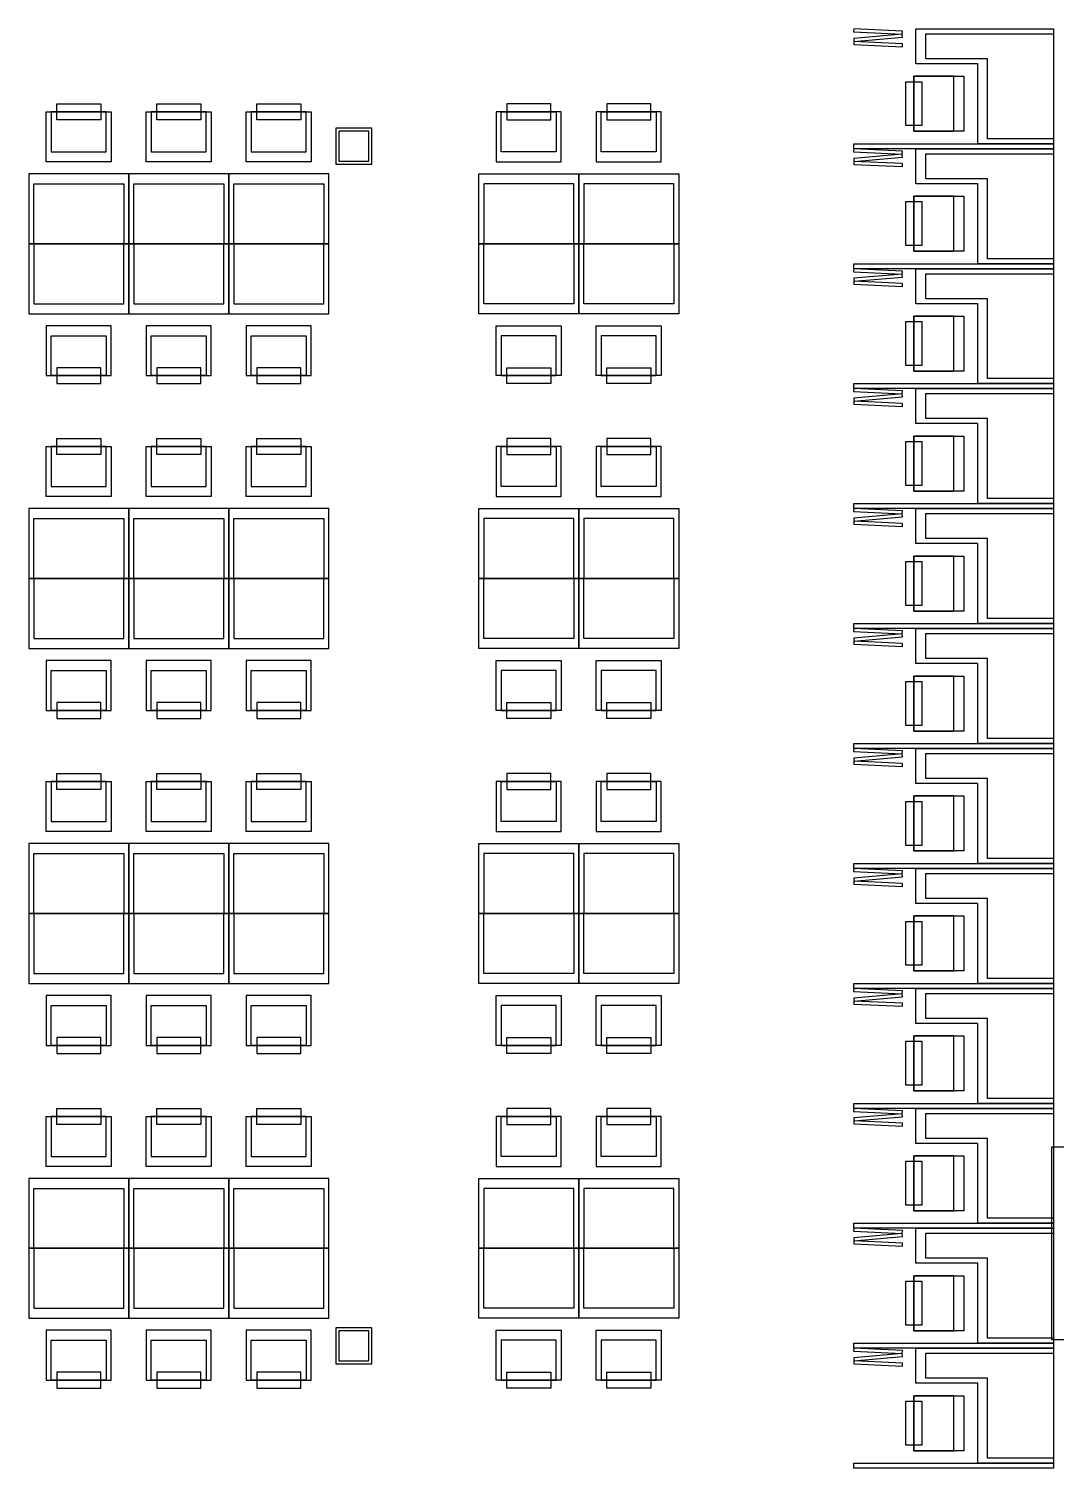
# Model space of a CAD drawing. Extents: x 2217 to 2324, y 363 to 419.
# Drawn here: x 2239.82 to 2250.1, y 387.67 to 402.07 of the extents above; entities that cross this region are included whole.
import ezdxf

# ---------------------------------------------------------------- set-up
doc = ezdxf.new("R2010")
doc.units = 0
doc.header["$LTSCALE"] = 12
doc.header["$MEASUREMENT"] = 0
doc.linetypes.add('HIDDEN', pattern=[0.375, 0.25, -0.125])
for name, color, linetype in [('CARPINTERIA', 2, 'CONTINUOUS'), ('ESTRUCTURA', 7, 'CONTINUOUS'), ('MUEBLES', 2, 'CONTINUOUS'), ('TABIQUES', 2, 'CONTINUOUS')]:
    doc.layers.add(name, color=color, linetype=linetype)

msp = doc.modelspace()

# ---------------------------------------------------------------- linework, layer by layer
at = {"layer": 'CARPINTERIA', "linetype": 'HIDDEN'}
msp.add_lwpolyline([(2250.414, 390.889), (2250.414, 388.959), (2250.054, 388.959), (2250.054, 390.889)], close=True, dxfattribs=at)
at = {"layer": 'ESTRUCTURA', "color": 1}
for points in [[(2242.891, 400.719), (2243.251, 400.719), (2243.251, 401.079), (2242.891, 401.079)], [(2242.891, 388.719), (2243.251, 388.719), (2243.251, 389.079), (2242.891, 389.079)]]:
    msp.add_lwpolyline(points, close=True, dxfattribs=at)
at = {"layer": 'ESTRUCTURA', "color": 5}
for points in [[(2242.921, 400.749), (2243.221, 400.749), (2243.221, 401.049), (2242.921, 401.049)], [(2242.921, 388.749), (2243.221, 388.749), (2243.221, 389.049), (2242.921, 389.049)]]:
    msp.add_lwpolyline(points, close=True, dxfattribs=at)
at = {"layer": 'MUEBLES'}
for points in [[(2248.556, 402.021), (2248.558, 402.051), (2248.071, 402.074), (2248.07, 402.044)], [(2248.694, 402.074), (2249.311, 402.074), (2250.071, 402.074), (2250.071, 400.924), (2249.311, 400.924), (2249.311, 401.724), (2248.694, 401.724)], [(2248.559, 401.991), (2248.556, 402.021), (2248.071, 401.978), (2248.074, 401.948)], [(2248.559, 401.895), (2248.56, 401.925), (2248.074, 401.948), (2248.073, 401.918)], [(2248.594, 401.545), (2248.754, 401.545), (2248.754, 401.105), (2248.594, 401.105)], [(2240.541, 401.324), (2240.541, 401.164), (2240.101, 401.164), (2240.101, 401.324)], [(2241.541, 401.324), (2241.541, 401.164), (2241.101, 401.164), (2241.101, 401.324)], [(2242.541, 401.324), (2242.541, 401.164), (2242.101, 401.164), (2242.101, 401.324)], [(2244.602, 401.324), (2244.602, 401.164), (2245.042, 401.164), (2245.042, 401.324)], [(2245.602, 401.324), (2245.602, 401.164), (2246.042, 401.164), (2246.042, 401.324)], [(2248.556, 400.821), (2248.558, 400.851), (2248.071, 400.874), (2248.07, 400.844)], [(2248.559, 400.791), (2248.556, 400.821), (2248.071, 400.778), (2248.074, 400.748)], [(2248.694, 400.874), (2249.311, 400.874), (2250.071, 400.874), (2250.071, 399.724), (2249.311, 399.724), (2249.311, 400.524), (2248.694, 400.524)], [(2239.821, 400.624), (2239.821, 399.924), (2240.821, 399.924), (2240.821, 400.624)], [(2240.821, 400.624), (2240.821, 399.924), (2241.821, 399.924), (2241.821, 400.624)], [(2241.821, 400.624), (2241.821, 399.924), (2242.821, 399.924), (2242.821, 400.624)], [(2245.321, 400.624), (2245.321, 399.924), (2244.321, 399.924), (2244.321, 400.624)], [(2246.321, 400.624), (2246.321, 399.924), (2245.321, 399.924), (2245.321, 400.624)], [(2248.559, 400.695), (2248.56, 400.725), (2248.074, 400.748), (2248.073, 400.718)], [(2248.594, 400.345), (2248.754, 400.345), (2248.754, 399.905), (2248.594, 399.905)], [(2239.821, 399.924), (2239.821, 399.224), (2240.821, 399.224), (2240.821, 399.924)], [(2240.821, 399.924), (2240.821, 399.224), (2241.821, 399.224), (2241.821, 399.924)], [(2241.821, 399.924), (2241.821, 399.224), (2242.821, 399.224), (2242.821, 399.924)], [(2245.321, 399.924), (2245.321, 399.224), (2244.321, 399.224), (2244.321, 399.924)], [(2246.321, 399.924), (2246.321, 399.224), (2245.321, 399.224), (2245.321, 399.924)], [(2248.556, 399.621), (2248.558, 399.651), (2248.071, 399.674), (2248.07, 399.644)], [(2248.559, 399.591), (2248.556, 399.621), (2248.071, 399.578), (2248.074, 399.548)], [(2248.694, 399.674), (2249.311, 399.674), (2250.071, 399.674), (2250.071, 398.524), (2249.311, 398.524), (2249.311, 399.324), (2248.694, 399.324)], [(2248.559, 399.495), (2248.56, 399.525), (2248.074, 399.548), (2248.073, 399.518)], [(2248.594, 399.145), (2248.754, 399.145), (2248.754, 398.705), (2248.594, 398.705)], [(2240.541, 398.524), (2240.541, 398.684), (2240.101, 398.684), (2240.101, 398.524)], [(2241.541, 398.524), (2241.541, 398.684), (2241.101, 398.684), (2241.101, 398.524)], [(2242.541, 398.524), (2242.541, 398.684), (2242.101, 398.684), (2242.101, 398.524)], [(2244.602, 398.524), (2244.602, 398.684), (2245.042, 398.684), (2245.042, 398.524)], [(2245.602, 398.524), (2245.602, 398.684), (2246.042, 398.684), (2246.042, 398.524)], [(2248.556, 398.421), (2248.558, 398.451), (2248.071, 398.474), (2248.07, 398.444)], [(2248.694, 398.474), (2249.311, 398.474), (2250.071, 398.474), (2250.071, 397.324), (2249.311, 397.324), (2249.311, 398.124), (2248.694, 398.124)], [(2248.559, 398.391), (2248.556, 398.421), (2248.071, 398.378), (2248.074, 398.348)], [(2248.559, 398.295), (2248.56, 398.325), (2248.074, 398.348), (2248.073, 398.318)], [(2240.541, 397.974), (2240.541, 397.814), (2240.101, 397.814), (2240.101, 397.974)], [(2241.541, 397.974), (2241.541, 397.814), (2241.101, 397.814), (2241.101, 397.974)], [(2242.541, 397.974), (2242.541, 397.814), (2242.101, 397.814), (2242.101, 397.974)], [(2244.602, 397.974), (2244.602, 397.814), (2245.042, 397.814), (2245.042, 397.974)], [(2245.602, 397.974), (2245.602, 397.814), (2246.042, 397.814), (2246.042, 397.974)], [(2248.594, 397.945), (2248.754, 397.945), (2248.754, 397.505), (2248.594, 397.505)], [(2239.821, 397.274), (2239.821, 396.574), (2240.821, 396.574), (2240.821, 397.274)], [(2240.821, 397.274), (2240.821, 396.574), (2241.821, 396.574), (2241.821, 397.274)], [(2241.821, 397.274), (2241.821, 396.574), (2242.821, 396.574), (2242.821, 397.274)], [(2245.321, 397.274), (2245.321, 396.574), (2244.321, 396.574), (2244.321, 397.274)], [(2246.321, 397.274), (2246.321, 396.574), (2245.321, 396.574), (2245.321, 397.274)], [(2248.556, 397.221), (2248.558, 397.251), (2248.071, 397.274), (2248.07, 397.244)], [(2248.559, 397.191), (2248.556, 397.221), (2248.071, 397.178), (2248.074, 397.148)], [(2248.694, 397.274), (2249.311, 397.274), (2250.071, 397.274), (2250.071, 396.124), (2249.311, 396.124), (2249.311, 396.924), (2248.694, 396.924)], [(2248.559, 397.095), (2248.56, 397.125), (2248.074, 397.148), (2248.073, 397.118)], [(2248.594, 396.745), (2248.754, 396.745), (2248.754, 396.305), (2248.594, 396.305)], [(2239.821, 396.574), (2239.821, 395.874), (2240.821, 395.874), (2240.821, 396.574)], [(2240.821, 396.574), (2240.821, 395.874), (2241.821, 395.874), (2241.821, 396.574)], [(2241.821, 396.574), (2241.821, 395.874), (2242.821, 395.874), (2242.821, 396.574)], [(2245.321, 396.574), (2245.321, 395.874), (2244.321, 395.874), (2244.321, 396.574)], [(2246.321, 396.574), (2246.321, 395.874), (2245.321, 395.874), (2245.321, 396.574)], [(2248.556, 396.021), (2248.558, 396.051), (2248.071, 396.074), (2248.07, 396.044)], [(2248.559, 395.991), (2248.556, 396.021), (2248.071, 395.978), (2248.074, 395.948)], [(2248.694, 396.074), (2249.311, 396.074), (2250.071, 396.074), (2250.071, 394.924), (2249.311, 394.924), (2249.311, 395.724), (2248.694, 395.724)], [(2248.559, 395.895), (2248.56, 395.925), (2248.074, 395.948), (2248.073, 395.918)], [(2248.594, 395.545), (2248.754, 395.545), (2248.754, 395.105), (2248.594, 395.105)], [(2240.541, 395.174), (2240.541, 395.334), (2240.101, 395.334), (2240.101, 395.174)], [(2241.541, 395.174), (2241.541, 395.334), (2241.101, 395.334), (2241.101, 395.174)], [(2242.541, 395.174), (2242.541, 395.334), (2242.101, 395.334), (2242.101, 395.174)], [(2244.602, 395.174), (2244.602, 395.334), (2245.042, 395.334), (2245.042, 395.174)], [(2245.602, 395.174), (2245.602, 395.334), (2246.042, 395.334), (2246.042, 395.174)], [(2248.556, 394.821), (2248.558, 394.851), (2248.071, 394.874), (2248.07, 394.844)], [(2248.694, 394.874), (2249.311, 394.874), (2250.071, 394.874), (2250.071, 393.724), (2249.311, 393.724), (2249.311, 394.524), (2248.694, 394.524)], [(2248.559, 394.791), (2248.556, 394.821), (2248.071, 394.778), (2248.074, 394.748)], [(2248.559, 394.695), (2248.56, 394.725), (2248.074, 394.748), (2248.073, 394.718)], [(2240.541, 394.624), (2240.541, 394.464), (2240.101, 394.464), (2240.101, 394.624)], [(2241.541, 394.624), (2241.541, 394.464), (2241.101, 394.464), (2241.101, 394.624)], [(2242.541, 394.624), (2242.541, 394.464), (2242.101, 394.464), (2242.101, 394.624)], [(2244.602, 394.624), (2244.602, 394.464), (2245.042, 394.464), (2245.042, 394.624)], [(2245.602, 394.624), (2245.602, 394.464), (2246.042, 394.464), (2246.042, 394.624)], [(2248.594, 394.345), (2248.754, 394.345), (2248.754, 393.905), (2248.594, 393.905)], [(2239.821, 393.924), (2239.821, 393.224), (2240.821, 393.224), (2240.821, 393.924)], [(2240.821, 393.924), (2240.821, 393.224), (2241.821, 393.224), (2241.821, 393.924)], [(2241.821, 393.924), (2241.821, 393.224), (2242.821, 393.224), (2242.821, 393.924)], [(2245.321, 393.924), (2245.321, 393.224), (2244.321, 393.224), (2244.321, 393.924)], [(2246.321, 393.924), (2246.321, 393.224), (2245.321, 393.224), (2245.321, 393.924)], [(2248.556, 393.621), (2248.558, 393.651), (2248.071, 393.674), (2248.07, 393.644)], [(2248.559, 393.591), (2248.556, 393.621), (2248.071, 393.578), (2248.074, 393.548)], [(2248.694, 393.674), (2249.311, 393.674), (2250.071, 393.674), (2250.071, 392.524), (2249.311, 392.524), (2249.311, 393.324), (2248.694, 393.324)], [(2248.559, 393.495), (2248.56, 393.525), (2248.074, 393.548), (2248.073, 393.518)], [(2239.821, 393.224), (2239.821, 392.524), (2240.821, 392.524), (2240.821, 393.224)], [(2240.821, 393.224), (2240.821, 392.524), (2241.821, 392.524), (2241.821, 393.224)], [(2241.821, 393.224), (2241.821, 392.524), (2242.821, 392.524), (2242.821, 393.224)], [(2245.321, 393.224), (2245.321, 392.524), (2244.321, 392.524), (2244.321, 393.224)], [(2246.321, 393.224), (2246.321, 392.524), (2245.321, 392.524), (2245.321, 393.224)], [(2248.594, 393.145), (2248.754, 393.145), (2248.754, 392.705), (2248.594, 392.705)], [(2248.556, 392.421), (2248.558, 392.451), (2248.071, 392.474), (2248.07, 392.444)], [(2248.559, 392.391), (2248.556, 392.421), (2248.071, 392.378), (2248.074, 392.348)], [(2248.694, 392.474), (2249.311, 392.474), (2250.071, 392.474), (2250.071, 391.324), (2249.311, 391.324), (2249.311, 392.124), (2248.694, 392.124)], [(2248.559, 392.295), (2248.56, 392.325), (2248.074, 392.348), (2248.073, 392.318)], [(2240.541, 391.824), (2240.541, 391.984), (2240.101, 391.984), (2240.101, 391.824)], [(2241.541, 391.824), (2241.541, 391.984), (2241.101, 391.984), (2241.101, 391.824)], [(2242.541, 391.824), (2242.541, 391.984), (2242.101, 391.984), (2242.101, 391.824)], [(2244.602, 391.824), (2244.602, 391.984), (2245.042, 391.984), (2245.042, 391.824)], [(2245.602, 391.824), (2245.602, 391.984), (2246.042, 391.984), (2246.042, 391.824)], [(2248.594, 391.945), (2248.754, 391.945), (2248.754, 391.505), (2248.594, 391.505)], [(2240.541, 391.274), (2240.541, 391.114), (2240.101, 391.114), (2240.101, 391.274)], [(2241.541, 391.274), (2241.541, 391.114), (2241.101, 391.114), (2241.101, 391.274)], [(2242.541, 391.274), (2242.541, 391.114), (2242.101, 391.114), (2242.101, 391.274)], [(2244.602, 391.274), (2244.602, 391.114), (2245.042, 391.114), (2245.042, 391.274)], [(2245.602, 391.274), (2245.602, 391.114), (2246.042, 391.114), (2246.042, 391.274)], [(2248.556, 391.221), (2248.558, 391.251), (2248.071, 391.274), (2248.07, 391.244)], [(2248.694, 391.274), (2249.311, 391.274), (2250.071, 391.274), (2250.071, 390.124), (2249.311, 390.124), (2249.311, 390.924), (2248.694, 390.924)], [(2248.559, 391.191), (2248.556, 391.221), (2248.071, 391.178), (2248.074, 391.148)], [(2248.559, 391.095), (2248.56, 391.125), (2248.074, 391.148), (2248.073, 391.118)], [(2248.594, 390.745), (2248.754, 390.745), (2248.754, 390.305), (2248.594, 390.305)], [(2239.821, 390.574), (2239.821, 389.874), (2240.821, 389.874), (2240.821, 390.574)], [(2240.821, 390.574), (2240.821, 389.874), (2241.821, 389.874), (2241.821, 390.574)], [(2241.821, 390.574), (2241.821, 389.874), (2242.821, 389.874), (2242.821, 390.574)], [(2245.321, 390.574), (2245.321, 389.874), (2244.321, 389.874), (2244.321, 390.574)], [(2246.321, 390.574), (2246.321, 389.874), (2245.321, 389.874), (2245.321, 390.574)], [(2248.556, 390.021), (2248.558, 390.051), (2248.071, 390.074), (2248.07, 390.044)], [(2248.559, 389.991), (2248.556, 390.021), (2248.071, 389.978), (2248.074, 389.948)], [(2248.694, 390.074), (2249.311, 390.074), (2250.071, 390.074), (2250.071, 388.924), (2249.311, 388.924), (2249.311, 389.724), (2248.694, 389.724)], [(2239.821, 389.874), (2239.821, 389.174), (2240.821, 389.174), (2240.821, 389.874)], [(2240.821, 389.874), (2240.821, 389.174), (2241.821, 389.174), (2241.821, 389.874)], [(2241.821, 389.874), (2241.821, 389.174), (2242.821, 389.174), (2242.821, 389.874)], [(2245.321, 389.874), (2245.321, 389.174), (2244.321, 389.174), (2244.321, 389.874)], [(2246.321, 389.874), (2246.321, 389.174), (2245.321, 389.174), (2245.321, 389.874)], [(2248.559, 389.895), (2248.56, 389.925), (2248.074, 389.948), (2248.073, 389.918)], [(2248.594, 389.545), (2248.754, 389.545), (2248.754, 389.105), (2248.594, 389.105)], [(2248.556, 388.821), (2248.558, 388.851), (2248.071, 388.874), (2248.07, 388.844)], [(2248.559, 388.791), (2248.556, 388.821), (2248.071, 388.778), (2248.074, 388.748)], [(2248.694, 388.874), (2249.311, 388.874), (2250.071, 388.874), (2250.071, 387.724), (2249.311, 387.724), (2249.311, 388.524), (2248.694, 388.524)], [(2248.559, 388.695), (2248.56, 388.725), (2248.074, 388.748), (2248.073, 388.718)], [(2240.541, 388.474), (2240.541, 388.634), (2240.101, 388.634), (2240.101, 388.474)], [(2241.541, 388.474), (2241.541, 388.634), (2241.101, 388.634), (2241.101, 388.474)], [(2242.541, 388.474), (2242.541, 388.634), (2242.101, 388.634), (2242.101, 388.474)], [(2244.602, 388.474), (2244.602, 388.634), (2245.042, 388.634), (2245.042, 388.474)], [(2245.602, 388.474), (2245.602, 388.634), (2246.042, 388.634), (2246.042, 388.474)], [(2248.594, 388.345), (2248.754, 388.345), (2248.754, 387.905), (2248.594, 387.905)]]:
    msp.add_lwpolyline(points, close=True, dxfattribs=at)
at = {"layer": 'MUEBLES', "color": 8}
for points in [[(2248.794, 402.024), (2250.071, 402.024), (2250.071, 400.974), (2249.411, 400.974), (2249.411, 401.774), (2248.794, 401.774)], [(2248.794, 400.824), (2250.071, 400.824), (2250.071, 399.774), (2249.411, 399.774), (2249.411, 400.574), (2248.794, 400.574)], [(2239.871, 399.924), (2239.871, 400.524), (2240.771, 400.524), (2240.771, 399.924)], [(2240.871, 399.924), (2240.871, 400.524), (2241.771, 400.524), (2241.771, 399.924)], [(2241.871, 399.924), (2241.871, 400.524), (2242.771, 400.524), (2242.771, 399.924)], [(2245.271, 399.924), (2245.271, 400.524), (2244.371, 400.524), (2244.371, 399.924)], [(2246.271, 399.924), (2246.271, 400.524), (2245.371, 400.524), (2245.371, 399.924)], [(2239.871, 399.924), (2239.871, 399.324), (2240.771, 399.324), (2240.771, 399.924)], [(2240.871, 399.924), (2240.871, 399.324), (2241.771, 399.324), (2241.771, 399.924)], [(2241.871, 399.924), (2241.871, 399.324), (2242.771, 399.324), (2242.771, 399.924)], [(2245.271, 399.924), (2245.271, 399.324), (2244.371, 399.324), (2244.371, 399.924)], [(2246.271, 399.924), (2246.271, 399.324), (2245.371, 399.324), (2245.371, 399.924)], [(2248.794, 399.624), (2250.071, 399.624), (2250.071, 398.574), (2249.411, 398.574), (2249.411, 399.374), (2248.794, 399.374)], [(2248.794, 398.424), (2250.071, 398.424), (2250.071, 397.374), (2249.411, 397.374), (2249.411, 398.174), (2248.794, 398.174)], [(2239.871, 396.574), (2239.871, 397.174), (2240.771, 397.174), (2240.771, 396.574)], [(2240.871, 396.574), (2240.871, 397.174), (2241.771, 397.174), (2241.771, 396.574)], [(2241.871, 396.574), (2241.871, 397.174), (2242.771, 397.174), (2242.771, 396.574)], [(2245.271, 396.574), (2245.271, 397.174), (2244.371, 397.174), (2244.371, 396.574)], [(2246.271, 396.574), (2246.271, 397.174), (2245.371, 397.174), (2245.371, 396.574)], [(2248.794, 397.224), (2250.071, 397.224), (2250.071, 396.174), (2249.411, 396.174), (2249.411, 396.974), (2248.794, 396.974)], [(2239.871, 396.574), (2239.871, 395.974), (2240.771, 395.974), (2240.771, 396.574)], [(2240.871, 396.574), (2240.871, 395.974), (2241.771, 395.974), (2241.771, 396.574)], [(2241.871, 396.574), (2241.871, 395.974), (2242.771, 395.974), (2242.771, 396.574)], [(2245.271, 396.574), (2245.271, 395.974), (2244.371, 395.974), (2244.371, 396.574)], [(2246.271, 396.574), (2246.271, 395.974), (2245.371, 395.974), (2245.371, 396.574)], [(2248.794, 396.024), (2250.071, 396.024), (2250.071, 394.974), (2249.411, 394.974), (2249.411, 395.774), (2248.794, 395.774)], [(2248.794, 394.824), (2250.071, 394.824), (2250.071, 393.774), (2249.411, 393.774), (2249.411, 394.574), (2248.794, 394.574)], [(2239.871, 393.224), (2239.871, 393.824), (2240.771, 393.824), (2240.771, 393.224)], [(2240.871, 393.224), (2240.871, 393.824), (2241.771, 393.824), (2241.771, 393.224)], [(2241.871, 393.224), (2241.871, 393.824), (2242.771, 393.824), (2242.771, 393.224)], [(2245.271, 393.224), (2245.271, 393.824), (2244.371, 393.824), (2244.371, 393.224)], [(2246.271, 393.224), (2246.271, 393.824), (2245.371, 393.824), (2245.371, 393.224)], [(2248.794, 393.624), (2250.071, 393.624), (2250.071, 392.574), (2249.411, 392.574), (2249.411, 393.374), (2248.794, 393.374)], [(2239.871, 393.224), (2239.871, 392.624), (2240.771, 392.624), (2240.771, 393.224)], [(2240.871, 393.224), (2240.871, 392.624), (2241.771, 392.624), (2241.771, 393.224)], [(2241.871, 393.224), (2241.871, 392.624), (2242.771, 392.624), (2242.771, 393.224)], [(2245.271, 393.224), (2245.271, 392.624), (2244.371, 392.624), (2244.371, 393.224)], [(2246.271, 393.224), (2246.271, 392.624), (2245.371, 392.624), (2245.371, 393.224)], [(2248.794, 392.424), (2250.071, 392.424), (2250.071, 391.374), (2249.411, 391.374), (2249.411, 392.174), (2248.794, 392.174)], [(2248.794, 391.224), (2250.071, 391.224), (2250.071, 390.174), (2249.411, 390.174), (2249.411, 390.974), (2248.794, 390.974)], [(2239.871, 389.874), (2239.871, 390.474), (2240.771, 390.474), (2240.771, 389.874)], [(2240.871, 389.874), (2240.871, 390.474), (2241.771, 390.474), (2241.771, 389.874)], [(2241.871, 389.874), (2241.871, 390.474), (2242.771, 390.474), (2242.771, 389.874)], [(2245.271, 389.874), (2245.271, 390.474), (2244.371, 390.474), (2244.371, 389.874)], [(2246.271, 389.874), (2246.271, 390.474), (2245.371, 390.474), (2245.371, 389.874)], [(2248.794, 390.024), (2250.071, 390.024), (2250.071, 388.974), (2249.411, 388.974), (2249.411, 389.774), (2248.794, 389.774)], [(2239.871, 389.874), (2239.871, 389.274), (2240.771, 389.274), (2240.771, 389.874)], [(2240.871, 389.874), (2240.871, 389.274), (2241.771, 389.274), (2241.771, 389.874)], [(2241.871, 389.874), (2241.871, 389.274), (2242.771, 389.274), (2242.771, 389.874)], [(2245.271, 389.874), (2245.271, 389.274), (2244.371, 389.274), (2244.371, 389.874)], [(2246.271, 389.874), (2246.271, 389.274), (2245.371, 389.274), (2245.371, 389.874)], [(2248.794, 388.824), (2250.071, 388.824), (2250.071, 387.774), (2249.411, 387.774), (2249.411, 388.574), (2248.794, 388.574)]]:
    msp.add_lwpolyline(points, close=True, dxfattribs=at)
at = {"layer": 'MUEBLES', "color": 1}
for points in [[(2248.674, 401.049), (2249.074, 401.049), (2249.074, 401.599), (2248.674, 401.599)], [(2248.674, 401.599), (2249.174, 401.599), (2249.174, 401.049), (2248.674, 401.049)], [(2240.646, 401.244), (2240.646, 400.744), (2239.996, 400.744), (2239.996, 401.244)], [(2240.045, 401.244), (2240.045, 400.844), (2240.595, 400.844), (2240.595, 401.244)], [(2241.646, 401.244), (2241.646, 400.744), (2240.996, 400.744), (2240.996, 401.244)], [(2241.045, 401.244), (2241.045, 400.844), (2241.595, 400.844), (2241.595, 401.244)], [(2242.646, 401.244), (2242.646, 400.744), (2241.996, 400.744), (2241.996, 401.244)], [(2242.045, 401.244), (2242.045, 400.844), (2242.595, 400.844), (2242.595, 401.244)], [(2244.496, 401.244), (2244.496, 400.744), (2245.146, 400.744), (2245.146, 401.244)], [(2245.097, 401.244), (2245.097, 400.844), (2244.547, 400.844), (2244.547, 401.244)], [(2245.496, 401.244), (2245.496, 400.744), (2246.146, 400.744), (2246.146, 401.244)], [(2246.097, 401.244), (2246.097, 400.844), (2245.547, 400.844), (2245.547, 401.244)], [(2248.674, 399.849), (2249.074, 399.849), (2249.074, 400.399), (2248.674, 400.399)], [(2248.674, 400.399), (2249.174, 400.399), (2249.174, 399.849), (2248.674, 399.849)], [(2248.674, 398.649), (2249.074, 398.649), (2249.074, 399.199), (2248.674, 399.199)], [(2248.674, 399.199), (2249.174, 399.199), (2249.174, 398.649), (2248.674, 398.649)], [(2240.646, 398.604), (2240.646, 399.104), (2239.996, 399.104), (2239.996, 398.604)], [(2241.646, 398.604), (2241.646, 399.104), (2240.996, 399.104), (2240.996, 398.604)], [(2242.646, 398.604), (2242.646, 399.104), (2241.996, 399.104), (2241.996, 398.604)], [(2244.496, 398.604), (2244.496, 399.104), (2245.146, 399.104), (2245.146, 398.604)], [(2245.496, 398.604), (2245.496, 399.104), (2246.146, 399.104), (2246.146, 398.604)], [(2240.045, 398.604), (2240.045, 399.004), (2240.595, 399.004), (2240.595, 398.604)], [(2241.045, 398.604), (2241.045, 399.004), (2241.595, 399.004), (2241.595, 398.604)], [(2242.045, 398.604), (2242.045, 399.004), (2242.595, 399.004), (2242.595, 398.604)], [(2245.097, 398.604), (2245.097, 399.004), (2244.547, 399.004), (2244.547, 398.604)], [(2246.097, 398.604), (2246.097, 399.004), (2245.547, 399.004), (2245.547, 398.604)], [(2240.646, 397.894), (2240.646, 397.394), (2239.996, 397.394), (2239.996, 397.894)], [(2240.045, 397.894), (2240.045, 397.494), (2240.595, 397.494), (2240.595, 397.894)], [(2241.646, 397.894), (2241.646, 397.394), (2240.996, 397.394), (2240.996, 397.894)], [(2241.045, 397.894), (2241.045, 397.494), (2241.595, 397.494), (2241.595, 397.894)], [(2242.646, 397.894), (2242.646, 397.394), (2241.996, 397.394), (2241.996, 397.894)], [(2242.045, 397.894), (2242.045, 397.494), (2242.595, 397.494), (2242.595, 397.894)], [(2244.496, 397.894), (2244.496, 397.394), (2245.146, 397.394), (2245.146, 397.894)], [(2245.097, 397.894), (2245.097, 397.494), (2244.547, 397.494), (2244.547, 397.894)], [(2245.496, 397.894), (2245.496, 397.394), (2246.146, 397.394), (2246.146, 397.894)], [(2246.097, 397.894), (2246.097, 397.494), (2245.547, 397.494), (2245.547, 397.894)], [(2248.674, 397.449), (2249.074, 397.449), (2249.074, 397.999), (2248.674, 397.999)], [(2248.674, 397.999), (2249.174, 397.999), (2249.174, 397.449), (2248.674, 397.449)], [(2248.674, 396.249), (2249.074, 396.249), (2249.074, 396.799), (2248.674, 396.799)], [(2248.674, 396.799), (2249.174, 396.799), (2249.174, 396.249), (2248.674, 396.249)], [(2240.646, 395.254), (2240.646, 395.754), (2239.996, 395.754), (2239.996, 395.254)], [(2241.646, 395.254), (2241.646, 395.754), (2240.996, 395.754), (2240.996, 395.254)], [(2242.646, 395.254), (2242.646, 395.754), (2241.996, 395.754), (2241.996, 395.254)], [(2244.496, 395.254), (2244.496, 395.754), (2245.146, 395.754), (2245.146, 395.254)], [(2245.496, 395.254), (2245.496, 395.754), (2246.146, 395.754), (2246.146, 395.254)], [(2240.045, 395.254), (2240.045, 395.654), (2240.595, 395.654), (2240.595, 395.254)], [(2241.045, 395.254), (2241.045, 395.654), (2241.595, 395.654), (2241.595, 395.254)], [(2242.045, 395.254), (2242.045, 395.654), (2242.595, 395.654), (2242.595, 395.254)], [(2245.097, 395.254), (2245.097, 395.654), (2244.547, 395.654), (2244.547, 395.254)], [(2246.097, 395.254), (2246.097, 395.654), (2245.547, 395.654), (2245.547, 395.254)], [(2248.674, 395.049), (2249.074, 395.049), (2249.074, 395.599), (2248.674, 395.599)], [(2248.674, 395.599), (2249.174, 395.599), (2249.174, 395.049), (2248.674, 395.049)], [(2240.646, 394.544), (2240.646, 394.044), (2239.996, 394.044), (2239.996, 394.544)], [(2240.045, 394.544), (2240.045, 394.144), (2240.595, 394.144), (2240.595, 394.544)], [(2241.646, 394.544), (2241.646, 394.044), (2240.996, 394.044), (2240.996, 394.544)], [(2241.045, 394.544), (2241.045, 394.144), (2241.595, 394.144), (2241.595, 394.544)], [(2242.646, 394.544), (2242.646, 394.044), (2241.996, 394.044), (2241.996, 394.544)], [(2242.045, 394.544), (2242.045, 394.144), (2242.595, 394.144), (2242.595, 394.544)], [(2244.496, 394.544), (2244.496, 394.044), (2245.146, 394.044), (2245.146, 394.544)], [(2245.097, 394.544), (2245.097, 394.144), (2244.547, 394.144), (2244.547, 394.544)], [(2245.496, 394.544), (2245.496, 394.044), (2246.146, 394.044), (2246.146, 394.544)], [(2246.097, 394.544), (2246.097, 394.144), (2245.547, 394.144), (2245.547, 394.544)], [(2248.674, 393.849), (2249.074, 393.849), (2249.074, 394.399), (2248.674, 394.399)], [(2248.674, 394.399), (2249.174, 394.399), (2249.174, 393.849), (2248.674, 393.849)], [(2248.674, 392.649), (2249.074, 392.649), (2249.074, 393.199), (2248.674, 393.199)], [(2248.674, 393.199), (2249.174, 393.199), (2249.174, 392.649), (2248.674, 392.649)], [(2240.646, 391.904), (2240.646, 392.404), (2239.996, 392.404), (2239.996, 391.904)], [(2241.646, 391.904), (2241.646, 392.404), (2240.996, 392.404), (2240.996, 391.904)], [(2242.646, 391.904), (2242.646, 392.404), (2241.996, 392.404), (2241.996, 391.904)], [(2244.496, 391.904), (2244.496, 392.404), (2245.146, 392.404), (2245.146, 391.904)], [(2245.496, 391.904), (2245.496, 392.404), (2246.146, 392.404), (2246.146, 391.904)], [(2240.045, 391.904), (2240.045, 392.304), (2240.595, 392.304), (2240.595, 391.904)], [(2241.045, 391.904), (2241.045, 392.304), (2241.595, 392.304), (2241.595, 391.904)], [(2242.045, 391.904), (2242.045, 392.304), (2242.595, 392.304), (2242.595, 391.904)], [(2245.097, 391.904), (2245.097, 392.304), (2244.547, 392.304), (2244.547, 391.904)], [(2246.097, 391.904), (2246.097, 392.304), (2245.547, 392.304), (2245.547, 391.904)], [(2248.674, 391.449), (2249.074, 391.449), (2249.074, 391.999), (2248.674, 391.999)], [(2248.674, 391.999), (2249.174, 391.999), (2249.174, 391.449), (2248.674, 391.449)], [(2240.646, 391.194), (2240.646, 390.694), (2239.996, 390.694), (2239.996, 391.194)], [(2240.045, 391.194), (2240.045, 390.794), (2240.595, 390.794), (2240.595, 391.194)], [(2241.646, 391.194), (2241.646, 390.694), (2240.996, 390.694), (2240.996, 391.194)], [(2241.045, 391.194), (2241.045, 390.794), (2241.595, 390.794), (2241.595, 391.194)], [(2242.646, 391.194), (2242.646, 390.694), (2241.996, 390.694), (2241.996, 391.194)], [(2242.045, 391.194), (2242.045, 390.794), (2242.595, 390.794), (2242.595, 391.194)], [(2244.496, 391.194), (2244.496, 390.694), (2245.146, 390.694), (2245.146, 391.194)], [(2245.097, 391.194), (2245.097, 390.794), (2244.547, 390.794), (2244.547, 391.194)], [(2245.496, 391.194), (2245.496, 390.694), (2246.146, 390.694), (2246.146, 391.194)], [(2246.097, 391.194), (2246.097, 390.794), (2245.547, 390.794), (2245.547, 391.194)], [(2248.674, 390.249), (2249.074, 390.249), (2249.074, 390.799), (2248.674, 390.799)], [(2248.674, 390.799), (2249.174, 390.799), (2249.174, 390.249), (2248.674, 390.249)], [(2248.674, 389.049), (2249.074, 389.049), (2249.074, 389.599), (2248.674, 389.599)], [(2248.674, 389.599), (2249.174, 389.599), (2249.174, 389.049), (2248.674, 389.049)], [(2240.646, 388.554), (2240.646, 389.054), (2239.996, 389.054), (2239.996, 388.554)], [(2240.045, 388.554), (2240.045, 388.954), (2240.595, 388.954), (2240.595, 388.554)], [(2241.646, 388.554), (2241.646, 389.054), (2240.996, 389.054), (2240.996, 388.554)], [(2241.045, 388.554), (2241.045, 388.954), (2241.595, 388.954), (2241.595, 388.554)], [(2242.646, 388.554), (2242.646, 389.054), (2241.996, 389.054), (2241.996, 388.554)], [(2242.045, 388.554), (2242.045, 388.954), (2242.595, 388.954), (2242.595, 388.554)], [(2244.496, 388.554), (2244.496, 389.054), (2245.146, 389.054), (2245.146, 388.554)], [(2245.097, 388.554), (2245.097, 388.954), (2244.547, 388.954), (2244.547, 388.554)], [(2245.496, 388.554), (2245.496, 389.054), (2246.146, 389.054), (2246.146, 388.554)], [(2246.097, 388.554), (2246.097, 388.954), (2245.547, 388.954), (2245.547, 388.554)], [(2248.674, 387.849), (2249.074, 387.849), (2249.074, 388.399), (2248.674, 388.399)], [(2248.674, 388.399), (2249.174, 388.399), (2249.174, 387.849), (2248.674, 387.849)]]:
    msp.add_lwpolyline(points, close=True, dxfattribs=at)
at = {"layer": 'TABIQUES'}
for points in [[(2248.071, 400.924), (2250.071, 400.924), (2250.071, 400.874), (2248.071, 400.874)], [(2248.071, 399.724), (2250.071, 399.724), (2250.071, 399.674), (2248.071, 399.674)], [(2248.071, 398.524), (2250.071, 398.524), (2250.071, 398.474), (2248.071, 398.474)], [(2248.071, 397.324), (2250.071, 397.324), (2250.071, 397.274), (2248.071, 397.274)], [(2248.071, 396.124), (2250.071, 396.124), (2250.071, 396.074), (2248.071, 396.074)], [(2248.071, 394.924), (2250.071, 394.924), (2250.071, 394.874), (2248.071, 394.874)], [(2248.071, 393.724), (2250.071, 393.724), (2250.071, 393.674), (2248.071, 393.674)], [(2248.071, 392.524), (2250.071, 392.524), (2250.071, 392.474), (2248.071, 392.474)], [(2248.071, 391.324), (2250.071, 391.324), (2250.071, 391.274), (2248.071, 391.274)], [(2248.071, 390.124), (2250.071, 390.124), (2250.071, 390.074), (2248.071, 390.074)], [(2248.071, 388.924), (2250.071, 388.924), (2250.071, 388.874), (2248.071, 388.874)], [(2248.071, 387.724), (2250.071, 387.724), (2250.071, 387.674), (2248.071, 387.674)]]:
    msp.add_lwpolyline(points, close=True, dxfattribs=at)

doc.saveas('drawing.dxf')
